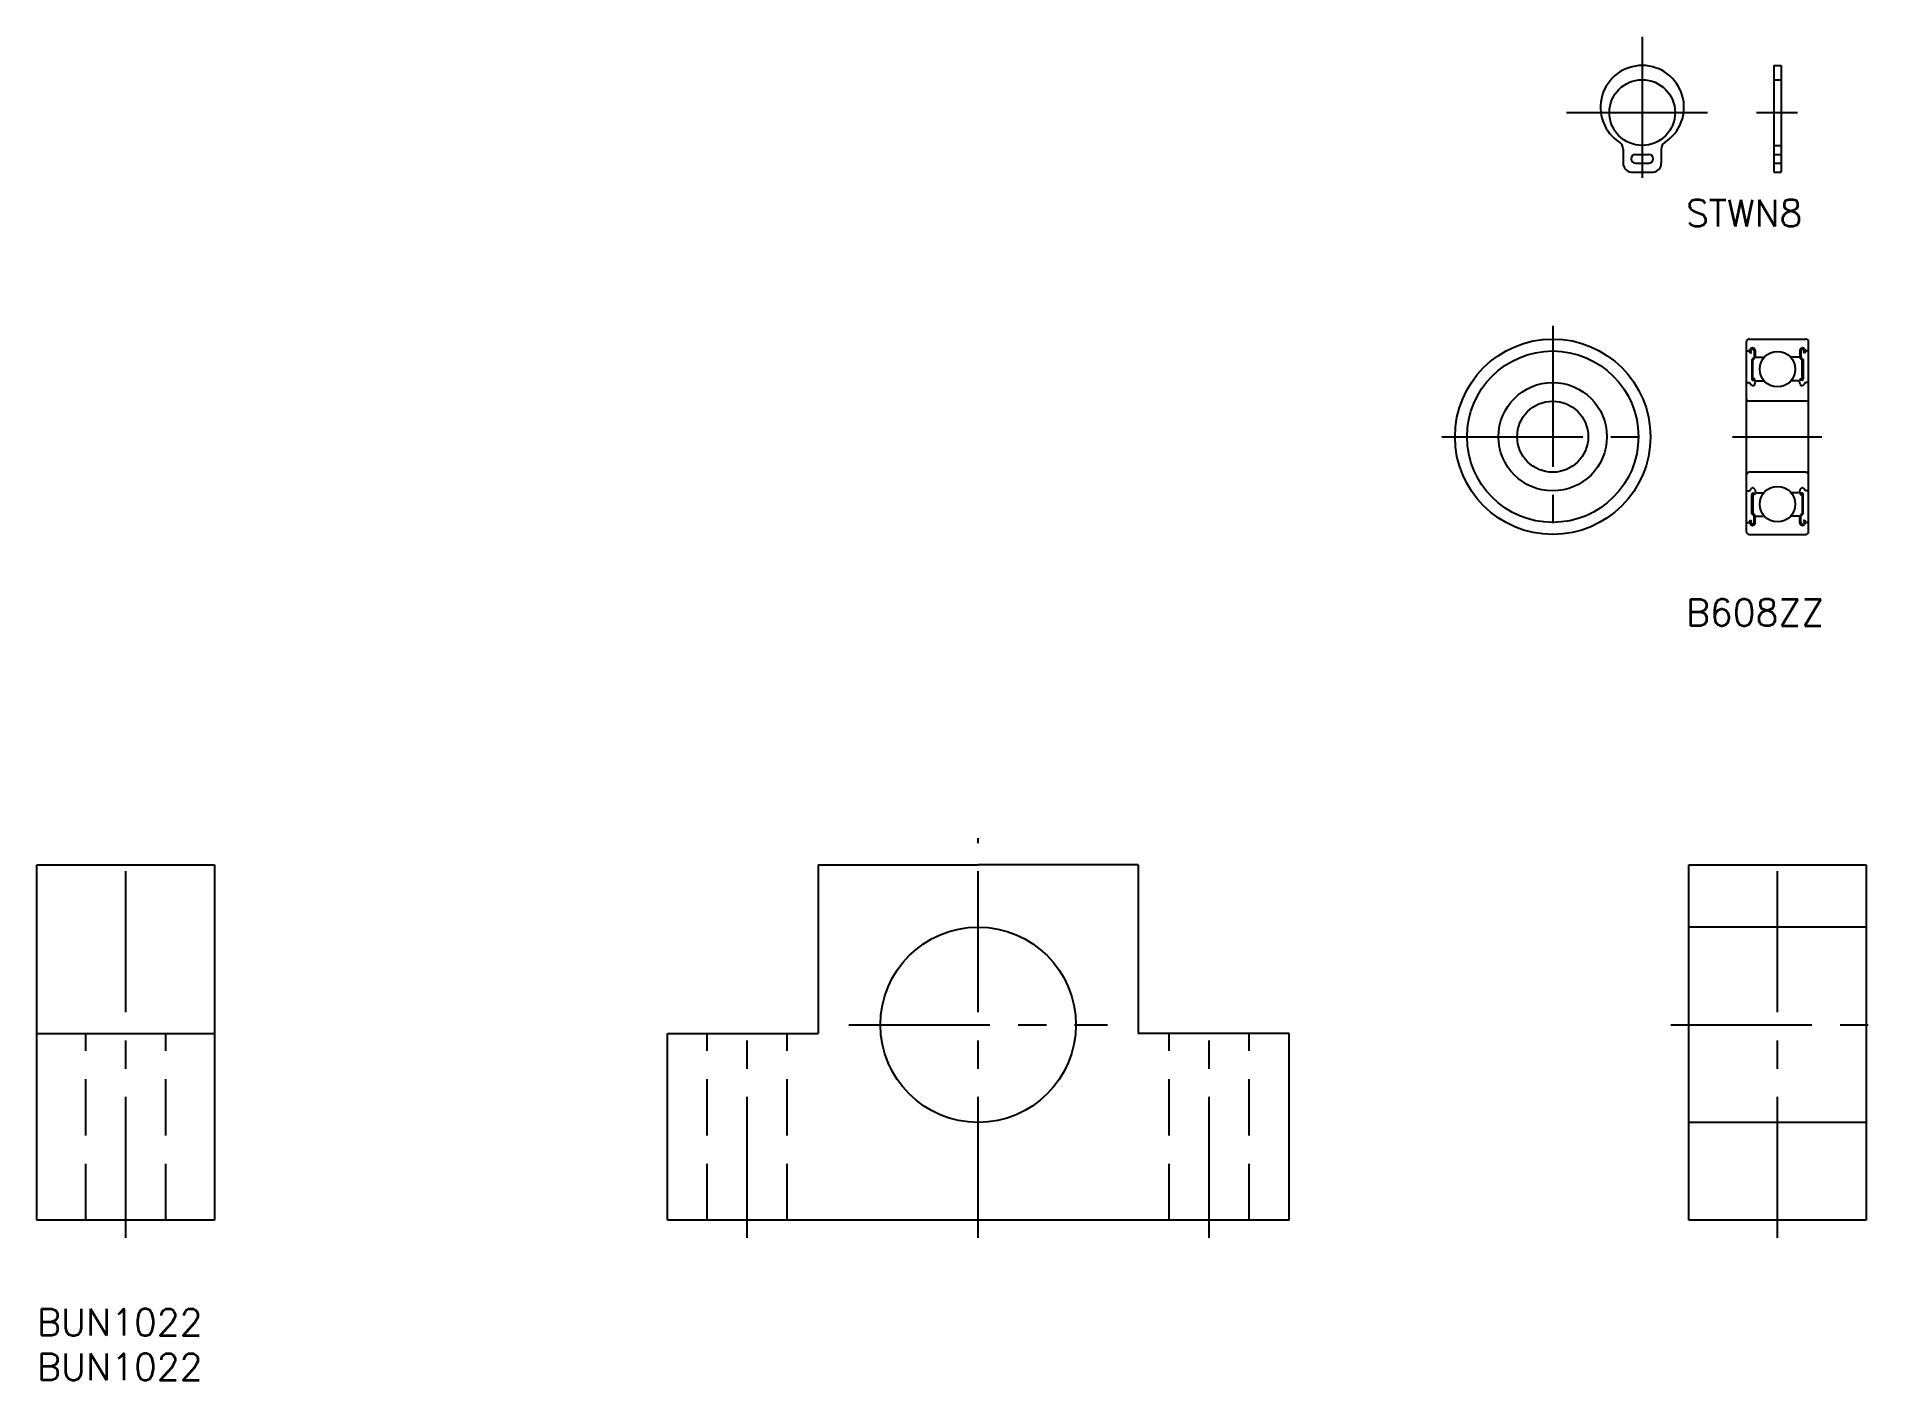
# Model space of a CAD drawing. Extents: x 0 to 208, y -8 to 143.
import ezdxf

# ---------------------------------------------------------------- set-up
doc = ezdxf.new("R2010")
doc.units = 0
doc.header["$LTSCALE"] = 0.5
doc.linetypes.add('CENTER', pattern=[50.8, 31.75, -6.35, 6.35, -6.35])
doc.linetypes.add('DASHED', pattern=[19.05, 12.7, -6.35])
for name, color, linetype in [('MSM_CENTER', 1, 'CENTER'), ('MSM_CONTINUOUS', 7, 'CONTINUOUS'), ('MSM_DASHED', 4, 'DASHED'), ('MSM_PART_NUMBER', 7, 'CONTINUOUS')]:
    doc.layers.add(name, color=color, linetype=linetype)
doc.styles.get("Standard").update_dxf_attribs({"font": 'txt.shx', "height": 3, "bigfont": 'bigfont.shx'})

# ---------------------------------------------------------------- blocks, each defined once
blk = doc.blocks.new('*U31')
at = {"layer": 'MSM_PART_NUMBER'}
blk.add_text('BUN1022', height=3, dxfattribs=at).set_placement((0, -3))
blk = doc.blocks.new('*U32')
at = {"layer": 'MSM_PART_NUMBER'}
blk.add_text('BUN1022', height=3, dxfattribs=at).set_placement((0, -8))

msp = doc.modelspace()

# ---------------------------------------------------------------- linework, layer by layer
at = {"layer": 'MSM_CENTER'}
for p, q in [((180.75, 143.21), (180.75, 126.17)), ((172.24, 134.69), (189.27, 134.69)), ((193.62, 134.69), (198.22, 134.69)), ((170.67, 110.7), (170.67, 85.7)), ((158.17, 98.2), (183.17, 98.2)), ((190.91, 98.2), (200.97, 98.2)), ((10, 8), (10, 52)), ((105.98, 8), (105.98, 53)), ((195.98, 8), (195.98, 52)), ((79.98, 8), (79.98, 33)), ((91.43, 32), (120.53, 32)), ((131.98, 8), (131.98, 33)), ((183.98, 32), (207.98, 32))]:
    msp.add_line(p, q, dxfattribs=at)
at = {"layer": 'MSM_CONTINUOUS'}
for p, q in [((195.58, 139.99), (195.58, 127.99)), ((195.58, 139.99), (196.38, 139.99)), ((196.38, 139.99), (196.38, 127.99)), ((178.6, 130.59), (178.6, 128.99)), ((180, 129.99), (181.5, 129.99)), ((180, 128.99), (181.5, 128.99)), ((182.9, 130.59), (182.9, 128.99)), ((179.5, 127.99), (182, 127.99)), ((195.58, 127.99), (196.38, 127.99)), ((192.48, 87.5), (192.48, 108.9)), ((192.78, 109.2), (199.18, 109.2)), ((199.48, 87.5), (199.48, 108.9)), ((192.48, 107.95), (192.58, 107.85)), ((192.58, 107.85), (192.81, 107.85)), ((192.81, 107.85), (192.92, 108.04)), ((192.86, 107.67), (192.98, 107.6)), ((192.93, 107.79), (193.04, 107.97)), ((193.04, 107.72), (192.93, 107.79)), ((192.98, 107.6), (193.04, 107.72)), ((193.35, 107.15), (193.08, 106.89)), ((193.08, 106.89), (193.08, 104.7)), ((193.48, 107.1), (193.21, 106.83)), ((193.21, 104.7), (193.21, 106.83)), ((193.35, 107.89), (193.35, 107.15)), ((193.48, 107.89), (193.48, 107.1)), ((193.48, 107.25), (193.58, 107.15)), ((193.58, 107.15), (194.5, 107.15)), ((198.38, 107.15), (197.45, 107.15)), ((198.48, 107.25), (198.38, 107.15)), ((198.48, 107.89), (198.48, 107.1)), ((198.48, 107.1), (198.75, 106.83)), ((198.61, 107.89), (198.61, 107.15)), ((198.61, 107.15), (198.88, 106.89)), ((198.75, 104.7), (198.75, 106.83)), ((198.88, 106.89), (198.88, 104.7)), ((198.91, 107.72), (199.03, 107.79)), ((198.98, 107.6), (198.91, 107.72)), ((199.03, 107.79), (198.92, 107.97)), ((199.1, 107.67), (198.98, 107.6)), ((199.15, 107.85), (199.04, 108.04)), ((199.38, 107.85), (199.15, 107.85)), ((199.48, 107.95), (199.38, 107.85)), ((192.48, 104.2), (192.58, 104.3)), ((192.58, 104.3), (192.81, 104.3)), ((192.81, 104.3), (193.03, 104.04)), ((193.41, 104.7), (193.21, 104.7)), ((193.21, 104.57), (193.41, 104.57)), ((193.41, 104.57), (193.41, 104.7)), ((193.41, 104.12), (193.52, 104.41)), ((193.52, 104.41), (193.62, 104.5)), ((193.62, 104.5), (194.46, 104.5)), ((198.34, 104.5), (197.5, 104.5)), ((198.44, 104.41), (198.34, 104.5)), ((198.55, 104.12), (198.44, 104.41)), ((198.55, 104.7), (198.75, 104.7)), ((198.55, 104.57), (198.55, 104.7)), ((198.75, 104.57), (198.55, 104.57)), ((199.15, 104.3), (198.93, 104.04)), ((199.38, 104.3), (199.15, 104.3)), ((199.48, 104.2), (199.38, 104.3)), ((199.18, 102.2), (192.78, 102.2)), ((199.18, 94.2), (192.78, 94.2)), ((192.48, 92.2), (192.58, 92.1)), ((192.58, 92.1), (192.81, 92.1)), ((192.81, 92.1), (193.03, 92.37)), ((193.08, 89.52), (193.08, 91.71)), ((193.21, 91.84), (193.41, 91.84)), ((193.41, 91.71), (193.21, 91.71)), ((193.21, 91.71), (193.21, 89.58)), ((193.41, 92.29), (193.52, 92)), ((193.41, 91.84), (193.41, 91.71)), ((193.52, 92), (193.62, 91.9)), ((193.62, 91.9), (194.46, 91.9)), ((198.34, 91.9), (197.5, 91.9)), ((198.44, 92), (198.34, 91.9)), ((198.55, 92.29), (198.44, 92)), ((198.75, 91.84), (198.55, 91.84)), ((198.55, 91.84), (198.55, 91.71)), ((198.55, 91.71), (198.75, 91.71)), ((198.75, 91.71), (198.75, 89.58)), ((198.88, 89.52), (198.88, 91.71)), ((199.15, 92.1), (198.93, 92.37)), ((199.38, 92.1), (199.15, 92.1)), ((199.48, 92.2), (199.38, 92.1)), ((199.48, 92.85), (199.48, 92.85)), ((193.35, 89.25), (193.08, 89.52)), ((193.48, 89.31), (193.21, 89.58)), ((198.48, 89.31), (198.75, 89.58)), ((198.61, 89.25), (198.88, 89.52)), ((199.48, 90.18), (199.48, 90.18)), ((192.48, 88.45), (192.58, 88.55)), ((192.58, 88.55), (192.81, 88.55)), ((192.81, 88.55), (192.92, 88.37)), ((192.86, 88.74), (192.98, 88.8)), ((193.04, 88.69), (192.93, 88.62)), ((192.93, 88.62), (193.04, 88.44)), ((192.98, 88.8), (193.04, 88.69)), ((193.35, 88.52), (193.35, 89.25)), ((193.48, 88.52), (193.48, 89.31)), ((193.48, 89.15), (193.58, 89.25)), ((193.58, 89.25), (194.5, 89.25)), ((198.38, 89.25), (197.45, 89.25)), ((198.48, 89.15), (198.38, 89.25)), ((198.48, 88.52), (198.48, 89.31)), ((198.61, 88.52), (198.61, 89.25)), ((198.98, 88.8), (198.91, 88.69)), ((198.91, 88.69), (199.03, 88.62)), ((199.03, 88.62), (198.92, 88.44)), ((199.1, 88.74), (198.98, 88.8)), ((199.15, 88.55), (199.04, 88.37)), ((199.38, 88.55), (199.15, 88.55)), ((199.48, 88.45), (199.38, 88.55)), ((192.78, 87.2), (199.18, 87.2)), ((0, 10), (0, 50)), ((0, 50), (20, 50)), ((20, 50), (20, 10)), ((87.98, 50), (87.98, 31)), ((87.98, 50), (105.98, 50)), ((123.98, 50), (105.98, 50)), ((123.98, 50), (123.98, 31)), ((185.98, 10), (185.98, 50)), ((185.98, 50), (205.98, 50)), ((205.98, 50), (205.98, 10)), ((205.98, 43), (185.98, 43)), ((0, 31), (20, 31)), ((70.98, 10), (70.98, 31)), ((70.98, 31), (87.98, 31)), ((140.98, 31), (123.98, 31)), ((140.98, 10), (140.98, 31)), ((205.98, 21), (185.98, 21)), ((20, 10), (0, 10)), ((140.98, 10), (70.98, 10)), ((205.98, 10), (185.98, 10))]:
    msp.add_line(p, q, dxfattribs=at)
for centre, radius in [((180.75, 134.69), 3.7), ((170.67, 98.2), 11), ((170.67, 98.2), 9.65), ((195.98, 105.8), 2), ((170.67, 98.2), 6.1), ((170.67, 98.2), 4), ((195.98, 90.6), 2), ((105.98, 32), 11)]:
    msp.add_circle(centre, radius, dxfattribs=at)
for centre, radius, start, end in [((180.75, 135.29), 4.7, 302.6213, 237.3787), ((177.7, 130.59), 0.9, 0, 55.0939), ((183.8, 130.59), 0.9, 124.9061, 180), ((179.59, 128.98), 0.99, 179.1897, 264.7847), ((180, 129.49), 0.5, 90, 270), ((181.5, 129.49), 0.5, 270, 90), ((181.91, 128.98), 0.99, 275.2153, 0.8103), ((192.78, 108.9), 0.3, 90, 180), ((193.18, 107.89), 0.299, 0, 150.0002), ((198.78, 107.89), 0.299, 29.9998, 180), ((199.18, 108.9), 0.3, 0, 90), ((192.93, 107.79), 0.133, 149.9969, 240.0013), ((193.18, 107.89), 0.166, 0, 150.0044), ((198.78, 107.89), 0.166, 29.9956, 180), ((199.03, 107.79), 0.133, 299.9987, 30.0031), ((193.2, 104.18), 0.224, 220.001, 343.1517), ((193.21, 104.7), 0.133, 180, 270), ((198.76, 104.18), 0.224, 196.8483, 319.999), ((198.75, 104.7), 0.133, 270, 360), ((192.78, 102.5), 0.3, 180, 270), ((199.18, 102.5), 0.3, 270, 0), ((192.78, 93.9), 0.3, 90, 180), ((199.18, 93.9), 0.3, 0, 90), ((193.2, 92.22), 0.224, 16.8483, 139.999), ((193.21, 91.71), 0.133, 90, 180), ((198.76, 92.22), 0.224, 40.001, 163.1517), ((198.75, 91.71), 0.133, 0, 90), ((192.78, 87.5), 0.3, 180, 270), ((192.93, 88.62), 0.133, 119.9987, 210.0031), ((193.18, 88.52), 0.299, 209.9998, 0), ((193.18, 88.52), 0.166, 209.9956, 0), ((198.78, 88.52), 0.299, 180, 330.0002), ((198.78, 88.52), 0.166, 180, 330.0044), ((199.03, 88.62), 0.133, 329.9969, 60.0013), ((199.18, 87.5), 0.3, 270, 0)]:
    msp.add_arc(centre, radius, start, end, dxfattribs=at)
at = {"layer": 'MSM_DASHED'}
for p, q in [((195.58, 138.39), (196.38, 138.39)), ((195.58, 130.99), (196.38, 130.99)), ((195.58, 129.99), (196.38, 129.99)), ((195.58, 128.99), (196.38, 128.99)), ((5.5, 10), (5.5, 31)), ((14.5, 10), (14.5, 31)), ((75.48, 10), (75.48, 31)), ((84.48, 10), (84.48, 31)), ((127.48, 10), (127.48, 31)), ((136.48, 10), (136.48, 31))]:
    msp.add_line(p, q, dxfattribs=at)

# ---------------------------------------------------------------- block references
at = {"layer": 'MSM_CONTINUOUS'}
for name in ['*U31', '*U32']:
    msp.add_blockref(name, (0, 0), dxfattribs=at)

# ---------------------------------------------------------------- texts
at = {"layer": 'MSM_PART_NUMBER'}
for s, p in [('STWN8', (185.67, 121.88)), ('B608ZZ', (185.67, 76.91))]:
    msp.add_text(s, height=3, dxfattribs=at).set_placement(p)

doc.saveas('drawing.dxf')
